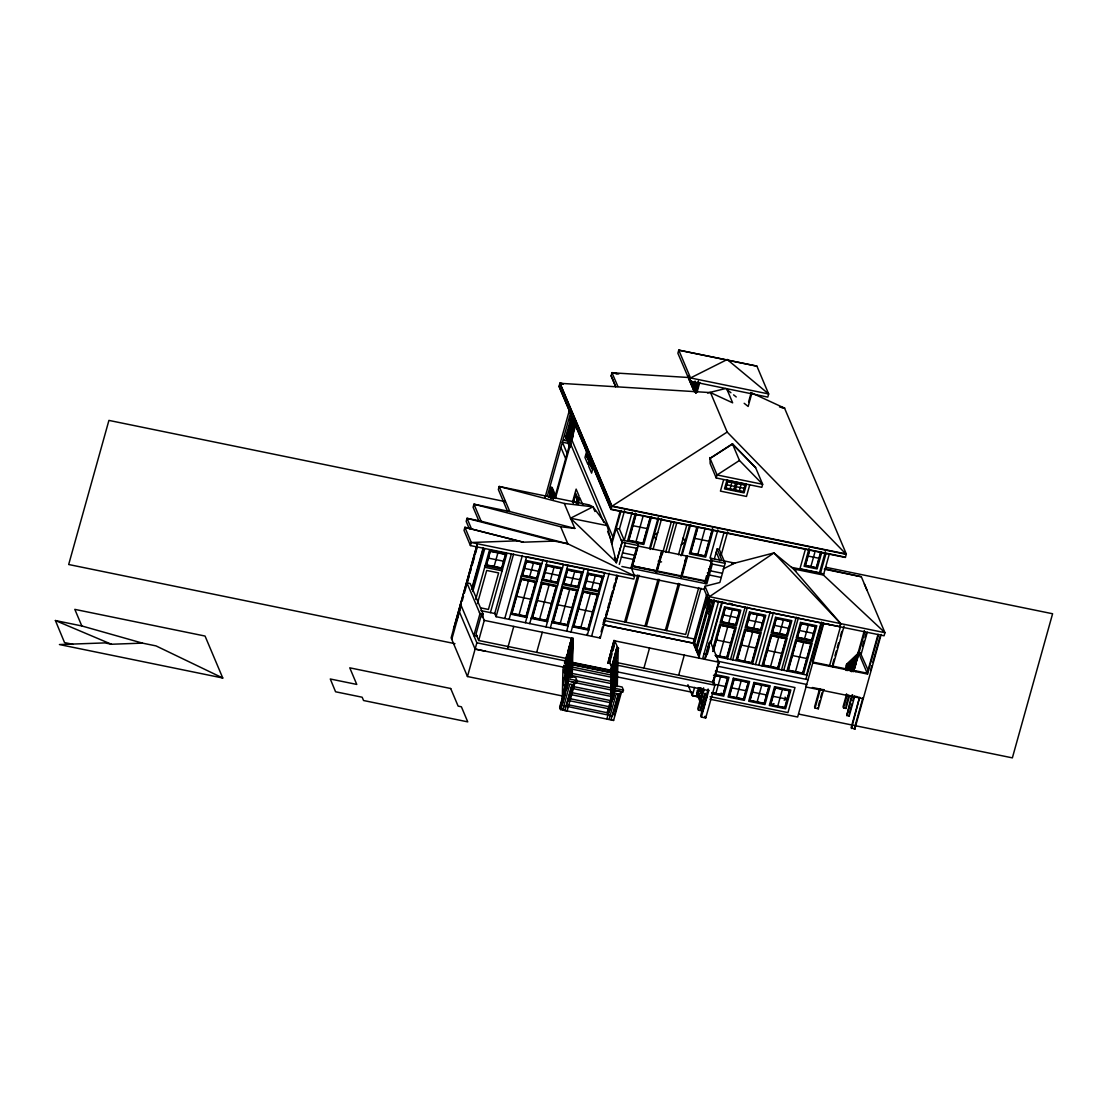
<?xml version="1.0" encoding="UTF-8"?>
<svg xmlns="http://www.w3.org/2000/svg" width="1108" height="1108" viewBox="0 0 1108 1108"><rect width="100%" height="100%" fill="white"/><g stroke="black" fill="none" stroke-linecap="round" stroke-linejoin="round"><path stroke-width="1.5" d="M562.255 701.115L562.933 669.426L564.069 665.368L567.393 666.06M565.703 685.741L566.41 657.459L567.85 657.598M565.828 687.182L566.59 656.836L567.67 657.058M567.587 682.126L567.836 672.14M570.094 675.949L571.105 641.158M570.537 677.681L571.506 639.205L573.141 639.538L572.199 676.919M571.714 676.753L571.797 673.304M572.282 654.329L573.099 638.333L571.603 638.028L565.662 661.171L571.7 638.25L484.279 620.383L481.592 614.026L479.958 613.694L466.939 582.891L476.897 547.214M610.605 702.209L611.491 667.279L612.973 667.584M610.73 703.746L611.658 666.656L613.292 666.988L612.779 686.946M615.162 685.769L616.45 651.033M615.646 686.198L616.588 649.025L618.209 649.357L617.267 686.531M616.782 686.572L617.211 669.329M847.454 665.479L846.36 665.257L847.301 663.581L859.115 652.363L858.298 652.183L867.55 674.066L812.76 662.847M851.941 660.437L846.36 665.257L847.191 664.468M826.845 624.053L839.864 626.726L840.723 623.624L793.453 568.916L823.438 575.066L884.946 632.682L884.073 635.784L708.538 599.844L706.544 595.328M470.429 545.565L471.288 542.505L464.889 527.325L523.295 542.2L554.305 541.078L567.864 543.848L634.635 575.966L633.776 579.041L470.429 545.565L464.03 530.386L464.889 527.325L523.295 542.2M453.477 629.302L477.036 544.914M477.077 544.914L451.136 637.848L467.451 676.517L563.681 696.24M456.676 620.785L458.047 615.854M458.961 612.572L461.26 604.359M462.174 601.076L463.546 596.146M464.474 592.863L469.058 576.437M469.972 573.141L471.343 568.21M472.271 564.928L474.556 556.715M475.471 553.432L476.856 548.502M451.773 639.371L461.177 605.674M471.662 588.957L483.171 547.74M471.966 589.65L483.448 548.405M472.756 591.575L484.736 548.695M475.734 599.414L489.514 550.053L506.882 553.612L490.401 612.613M477.409 603.68L486.689 570.454L498.628 572.905L488.42 609.455L480.955 607.918M479.473 612.53L479.972 613.694L473.836 635.632L477.105 636.297L476.606 635.133M494.113 566.451L497.908 552.878M482.34 617.488L483.226 614.358L470.194 583.556L466.939 582.891M467.451 676.517L476.869 642.792L460.54 604.151M566.105 658.401L478.67 640.479L484.279 620.383M617.682 575.675L600.273 638.042L496.093 616.699L494.75 613.513L511.314 554.152M496.093 616.699L513.586 554.042M504.777 618.486L522.367 555.482M509.112 619.372L526.605 556.728L547.227 560.939L529.735 623.596M545.053 497.52L569.457 410.057M547.241 496.481L571.091 411.026M555.731 495.941L552.172 487.534L550.953 487.285L554.776 498.074M569.872 447.66L565.246 436.067L566.534 436.33L570.094 444.737M575.523 427.425L571.077 415.181M549 497.243L551.244 488.836M572.185 416.899L571.368 416.733L565.828 436.566L567.615 439.516M549.402 497.326L551.645 488.919M551.881 488.573L552.172 487.534M566.687 437.715L571.783 416.816M549.845 496.509L551.632 489.75L552.504 490.068M566.285 437.632L572.171 417.73L566.216 437.494M507.63 648.346L513.752 626.422M550.191 496.453L552.033 489.833M550.177 497.284L552.103 489.985M572.144 418.561L566.673 438.546L571.825 417.785M550.233 497.437L552.019 490.678L552.837 490.844M550.648 497.52L552.421 490.761M572.088 420.292L566.604 438.408M550.621 498.351L552.407 491.592L553.28 491.897M572.947 419.558L567.061 439.474L572.531 419.475L573.404 419.794L572.531 419.475M551.036 498.434L552.823 491.675M551.479 497.617L552.864 492.658M519.015 614.774L528.488 580.827M529.652 576.659L533.447 563.072M551.826 497.547L553.211 492.589M573.335 420.486L567.448 440.388L572.988 420.541M551.798 498.392L553.266 492.741M573.722 421.4L567.836 441.303L573.39 420.625L572.517 420.32M551.867 498.531L553.183 493.42M567.836 441.303L572.905 421.234M552.269 498.614L553.598 493.503M552.712 497.797L553.169 494.265M553.114 497.88L553.986 494.431M573.764 422.383L568.224 442.217L574.11 422.314M553.1 498.711L554.028 495.401M573.681 423.062L574.498 423.228L568.612 443.145L574.152 423.298M553.446 498.655L554.374 495.345M553.501 498.794L554.429 495.484L553.557 495.179M574.069 423.99L569 444.059L574.553 423.381L573.736 423.214M574.886 424.156L568.93 443.906M575.274 425.07L569.387 444.973L574.927 425.126M554.789 497.589L575.454 423.575M570.177 445.97L575.315 426.054M555.482 498.046L570.592 443.892M571.95 440.056L573.335 435.084M525.4 622.696L542.892 560.066M539.638 618.998L549.111 585.052M550.274 580.883L554.055 567.296M572.462 502.298L576.146 489.113L579.082 496.065L576.783 504.306M586.797 450.914L584.969 457.479L587.905 464.432L590.204 456.233M573.141 502.797L575.758 493.406L577.725 498.032L576.409 502.741M587.642 450.804L586.34 455.513L588.293 460.139L589.165 457.008M573.335 503.032L575.661 494.473L577.379 498.531L576.063 503.226M587.642 451.815L586.548 455.194L588.348 459.474M536.674 652.377L542.297 632.266M577.974 504.403L579.816 497.797L582.753 504.749M590.481 459.612L588.639 466.177L591.589 473.13L593.417 466.565M591.326 459.501L590.01 464.197L591.977 468.836L593.279 464.141M591.312 460.499L590.356 463.712L592.06 467.77M546.022 626.92L563.515 564.277L548.862 561.271M592.946 464.363L592.101 467.41L590.467 463.546M550.357 627.821L567.85 565.163M560.26 623.222L569.734 589.276M570.897 585.107L574.678 571.52M566.645 631.158L584.138 568.501M570.98 632.045L588.473 569.387M564.997 660.728L564.581 663.207L564.969 660.839L476.869 642.792M567.199 660.797L565.482 659.966L566.797 655.257M568.113 650.562L570.301 642.723M571.271 641.075L571.673 639.635M567.476 658.651L571.036 643.859M570.994 645.396L566.977 660.271L571.077 645.59M572.227 641.463L573.099 638.333M564.512 693.289L563.515 690.949L564.651 686.905L563.653 684.55L564.914 674.107L563.93 671.767L565.052 667.722L564.069 665.368M571.202 645.798L567.393 661.822M566.936 661.905L571.077 647.141M571.368 647.017L567.351 663.443M566.894 663.526L571.036 648.762M567.31 665.063L571.326 648.637M571.285 650.271L567.268 666.697M566.811 666.781L571.368 650.465M571.243 651.892L566.77 668.401L570.952 655.465M750.601 392.454L784.533 408.118L846.332 554.014L845.362 557.462L610.937 509.431L611.907 505.982L559.956 383.105L563.307 383.797M566.77 668.401L571.368 652.003M567.199 669.952L571.202 653.512M567.158 671.573L571.16 655.147M571.368 655.451L567.116 673.207M566.645 673.276L571.257 656.892M571.326 657.086L567.074 674.827M566.604 674.911L571.077 658.401M567.033 676.448L571.119 660.216M571.132 661.767L566.52 678.165L571.257 660.326M570.994 665.091L566.479 679.786L571.216 661.961M580.869 627.447L590.356 593.5M591.52 589.331L595.301 575.745M566.479 679.786L571.091 663.387M566.437 681.42L570.911 664.897M571.423 666.642L559.609 707.292L561.077 709.009L560.26 708.843L567.116 682.32M566.908 684.772L571.091 666.836M559.942 708.067L567.725 679.772M568.639 676.503L571.382 668.263L569.055 676.503M567.725 680.894L568.307 678.816L567.005 675.714L575.689 677.5L576.991 680.589L576.409 682.68L567.725 680.894L566.423 677.805M568.972 676.309L571.049 668.47M569.47 676.503L570.8 669.786L571.423 670.091M561.202 706.627L567.933 682.486M569.595 676.614L570.966 671.711M606.893 718.746L615.12 690.256L621.63 691.586L613.569 720.463L560.593 709.605L568.653 680.741M561.978 705.782L565.565 692.916M566.465 689.702L567.808 684.869M570.426 676.6L570.717 673.041M564.235 706.073L562.864 709.729M611.408 542.505L620.245 510.871M572.116 684.758L564.928 710.505L562.767 710.062L569.831 684.024L571.991 684.467L566.063 706.447M611.796 544.042L621.186 510.4M570.135 696.184L571.451 691.489M572.324 688.359L573.639 683.664M567.905 706.128L568.238 706.904M569.138 701.738L573.958 684.425L573.141 684.259M624.344 540.579L619.441 529.001L624.524 510.774M591.603 636.269L609.192 573.265M616.27 562.075L621.768 543.28M616.256 563.044L622.059 542.241L615.688 527.173M624.261 540.469L632.114 512.339M619.317 564.401L625.314 542.906M603.264 622.987L604.663 617.987M601.09 631.879L602.447 627.003M603.361 623.762L604.816 618.361M605.619 615.646L606.976 610.771M607.89 607.53L609.248 602.655M609.926 600.051L612.419 591.284M613.32 588.043L614.691 583.168M615.508 580.066L616.907 575.066M617.364 576.008L605.619 618.056L685.672 634.455L698.76 587.559M627.516 541.133L635.341 513.101M635.937 514.07L628.555 540.524L643.208 543.529L650.59 517.062M636.158 514.32L628.901 540.316L643 543.211L650.258 517.214M635.95 541.757L643.305 515.442M630.84 568.321L636.38 548.488M632.017 566.299L637.308 547.615M632.225 566.507L637.349 547.684M637.363 543.252L638.346 545.579L631.768 568.169M612.031 653.914L609.386 663.401L608.029 663.124L613.984 640.479L615.549 641.283L613.984 640.479M608.029 663.124L614.206 641.006M688.207 377.288L688.58 375.931M612.087 668.041L609.192 661.518L615.023 641.186M612.918 650.77L614.234 646.019M651.629 516.439L643.803 544.471L621.076 539.915M616.948 647.391L610.868 670.52L616.948 647.391L618.527 648.208L617.668 651.282M617.488 647.501L611.948 667.902M624.621 621.948L637.709 575.038M617.627 647.529L612.115 668.484L616.671 652.169M616.727 655.451L612.004 673.276L616.602 656.878M625.978 622.225L639.067 575.329M616.436 658.387L611.962 674.897L616.685 657.072M612.502 675.007L616.394 660.008L612.378 676.448M612.419 678.262L616.436 661.836M612.378 679.896L616.56 661.947M695.09 381.055L693.774 385.764L692.057 381.706M611.838 679.786L616.436 663.387M693.677 386.831L694.993 382.135M611.755 683.027L616.519 663.581M695.339 381.637L694.024 386.346L695.741 390.39L698.359 381M616.436 666.836L612.336 681.517L570.592 673.138M649.634 548.225L658.166 517.685M611.713 684.661L616.768 666.628M611.547 687.722L616.394 668.456M694.951 388.105L696.406 382.883L697.223 384.822M650.161 549.457L658.789 518.516M611.63 687.916L616.685 669.883M611.588 689.536L615.605 674.661M611.464 690.976L615.563 676.282M611.547 691.17L615.688 676.406M611.422 692.597L615.522 677.916M611.505 692.791L615.646 678.027M695.644 391.47L698.262 382.066M611.464 694.411L615.48 679.536M611.962 692.708L615.605 679.647M611.422 696.046L615.439 681.157M698.843 382.911L696.073 392.814L691.087 381.014M611.297 697.472L615.646 681.475M615.48 682.985L607.267 712.555L608.25 714.868M607.35 712.749L608.403 708.455M611.256 699.106L615.356 684.412M653.014 549.499L661.642 518.599M615.494 684.536L607.586 713.33L608.735 714.258L607.918 714.092L613.583 691.849L614.4 692.015L608.403 713.497M697.029 392.315L699.785 382.426M611.755 699.286L614.774 688.331L613.472 685.243L622.156 687.015L623.458 690.104L622.876 692.195L614.192 690.423L612.89 687.334M613.001 695.824L614.372 690.935M609.649 710.962L611.034 706.004M612.89 699.397L614.261 694.439M611.007 719.674L618.458 693.982L616.283 693.539L609.109 719.286M618.458 693.982L612.53 715.976L563.764 705.713M614.594 714.868L620.106 693.179M632.266 565.883L656.268 570.8L661.781 550.884L637.779 545.967M662.085 550.731L656.199 573.21L662.085 550.731L662.487 551.313M686.614 556.036L662.764 551.091L657.252 571.008L681.074 575.883L686.586 555.967M662.168 554.72L671.42 521.563M644.967 626.117L658.055 579.207M665.686 552.366L674.218 521.813M646.324 626.394L659.412 579.498M668.526 552.518L676.863 522.63M643.928 668.11L649.537 648.014M678.511 554.734L686.711 525.372M681.088 555.787L689.716 524.86M682.196 554.886L690.713 524.361M665.312 630.286L678.401 583.39M684.883 561.728L685.658 558.944M687.057 555.842L681.005 578.293M666.67 630.563L679.758 583.667M724.286 566.493L711.267 563.834L711.53 560.967L706.073 581.008L682.057 576.091L687.569 556.161L711.599 561.16M696.752 527.436L689.384 553.82L705.658 557.144L713.026 530.76M697.805 526.743L690.423 553.197L705.062 556.202L712.458 529.735M698.012 526.992L690.755 552.989L704.868 555.884L712.582 528.267M755.31 466.911L762.65 484.293L761.819 487.312L716.225 477.977L717.07 474.958L709.716 457.576M697.818 554.443L705.159 528.128M723.621 479.75L720.449 491.121L746.487 496.453L749.673 485.082M748.606 401.885L750.919 393.603M751.875 393.105L748.149 406.456L744.174 403.298M687.237 637.529L701.004 588.237M717.859 529.901L710.006 558.044L722.014 560.593L717.111 549.014L719.286 549.457L725.172 563.363L719.868 582.476L705.007 586.284L704.12 589.414L708.538 599.844L829.393 624.635M730.034 488.905L731.848 482.382M678.65 675.229L684.273 655.119M710.283 561.507L711.156 558.377L712.139 560.69L705.727 583.667L704.743 581.354L632.626 566.576M704.91 581.742L706.558 575.814M712.347 564.055L706.821 583.888L621.893 566.493M714.341 558.931L717.111 549.014M699.536 658.318L693.137 643.152L706.641 594.733M719.286 549.457L723.912 532.893M693.622 644.33L707.319 595.245M707.666 594.747L706.35 599.456L708.552 604.663L709.868 599.968M707.61 601.99L708.746 597.918M721.156 555.08L727.624 531.895M739.327 490.802L741.141 484.293M696.073 650.133L707.874 607.821M708.455 605.744L710.2 599.47M710.422 599.65L708.801 605.245L711.004 610.466L714.064 599.497M709.979 607.586L711.862 600.799L712.929 603.32M698.525 655.922L710.325 613.624L705.422 602.032M713.967 600.564L710.907 611.533L706.004 599.94M699.01 657.086L714.785 600.55M694.619 687.362L692.306 695.644L696.503 696.503L697.32 693.636L696.503 696.489M718.649 601.284L702.777 658.166L705.27 658.678L710.131 641.255L718.995 662.238L713.386 682.348L617.959 662.792M705.325 656.601L709.203 642.682M705.159 658.194L709.48 642.737M709.494 646.421L707.195 654.648L703.94 653.983M710.408 643.125L721.904 601.949M700.298 702.153L696.641 693.497L697.444 690.63L701.309 698.012M710.962 643.236L722.444 602.059M712.832 648.831L719.743 624.095L736.252 627.488L727.513 658.817M712.956 651.504L720.339 625.051L735.227 628.097L726.917 657.861L715.339 655.493M713.275 651.352L720.532 625.369L734.881 628.305L726.723 657.543L715.242 655.202M703.594 687.874L697.805 708.635L698.456 710.173L702.791 711.073L705.02 703.081M698.456 710.173L704.245 689.411M705.921 699.882L707.25 695.09M701.378 717.098L708.774 690.589L708.123 689.038L700.727 715.546L701.364 717.07L705.713 717.984L714.868 685.201L712.929 680.589L714.868 685.201L618.527 665.451M728.607 623.153L732.402 609.58M719.549 656.074L727.707 626.837M713.095 682.237L718.704 662.141M715.879 693.414L720.546 676.711M730.532 659.426L745.241 606.713M711.655 692.555L722.942 694.868L727.596 678.151L713.497 675.271M732.707 659.883L747.415 607.156M735.961 660.548L744.701 629.206L761.224 632.599L752.47 663.927M753.565 628.264L757.36 614.691M744.507 661.185L752.664 631.948M736.501 697.638L741.169 680.935M755.49 664.551L770.212 611.81M758.745 665.216L773.467 612.475M761.999 665.88L770.753 634.552L787.262 637.931L778.522 669.26M757.124 701.876L761.792 685.159M779.616 633.61L783.411 620.023M770.559 666.531L778.716 637.28M805.364 549.36L799.962 568.736L819.491 572.739L825.349 551.756M809.02 548.599L804.089 566.271L817.108 568.944L821.596 552.878M809.616 549.554L805.114 565.662L816.513 567.989L821.014 551.895M809.837 549.79L805.461 565.454L816.319 567.67L820.682 552.006M770.683 704.646L775.351 687.943L789.464 690.824L784.796 707.541L770.683 704.646L774.007 703.622M781.542 669.883L796.264 617.128M810.89 566.562L814.823 552.463M783.716 670.326L798.439 617.572M786.971 670.991L795.71 639.662L812.233 643.042L803.48 674.384M777.747 706.101L782.414 689.384M820.488 573.265L825.959 553.681M804.574 638.72L808.369 625.147M795.516 671.642L803.674 642.405M823.438 575.066L829.324 553.972M806.499 674.994L821.236 622.225M805.876 679.287L821.776 622.336M812.856 660.326L823.396 622.544M823.77 623.416L797.649 717.015L709.979 699.231M819.629 688.788L814.574 706.932L815.059 708.095L818.313 708.76L823.673 689.536M815.059 708.095L820.419 688.871M839.864 626.726L840.723 623.624L773.966 552.92L731.654 563.917M817.815 707.652L818.3 708.815M818.396 705.574L819.74 700.741M820.64 697.514L821.998 692.68M829.435 666.157L840.376 626.976M832.662 664.038L834.033 659.135M834.947 655.867L836.305 650.978M837.219 647.709L838.59 642.806M840.418 636.283L841.775 631.38M832.704 666.836L844.088 626.006M845.75 668.179L846.637 664.994M845.667 669.467L847.011 664.634L857.647 654.537M846.152 670.52L847.952 664.066L847.218 669.218M846.747 669.689L848.091 664.855L847.011 664.634M846.858 670.132L848.576 663.484L847.398 670.243M847.315 670.049L849.199 662.889L848.465 668.041M847.648 670.562L849.822 662.293L850.445 662.598M848.105 670.479L850.432 661.711M848.811 669.19L851.055 661.116M848.811 670.077L851.138 661.31M848.977 670.215L851.678 660.52M849.06 670.409L851.761 660.714M849.601 669.62L852.301 659.939M849.601 670.52L852.384 660.133M850.224 669.024L852.925 659.343M850.141 669.731L853.008 659.537M850.39 670.049L853.548 658.748M850.473 670.243L853.631 658.941M850.612 671.296L854.683 658.291L851.609 669.786M851.47 668.747L853.714 660.673M851.276 670.631L855.334 657.681L852.274 669.135M851.429 671.697L855.958 657.086L852.883 668.581M852.052 671.116L856.027 656.393M852.523 671.033L856.65 655.798M852.772 671.351L857.273 655.202M846.65 693.94L843.063 706.779L843.562 707.929L846 708.441L849.573 695.616M852.855 671.545L864.351 630.521M853.395 670.755L857.897 654.62L853.395 671.656M854.462 668.553L855.819 663.706M856.719 660.479L858.063 655.645M843.562 707.929L847.135 695.118M854.545 668.747L855.888 663.9M856.719 661.379L858.146 655.839M864.836 631.671L858.825 653.415L861.235 653.845L867.287 632.183M845.958 705.671L848.645 696.046M862.606 646.019L864.005 641.02M864.933 637.682L866.331 632.682M851.706 695.284L846.775 715.533L849.213 716.045L854.573 696.821M846.775 715.533L852.578 694.716M849.227 713.4L851.9 703.788M852.8 700.588L854.143 695.782M851.484 728.538L859.628 697.181L851.124 727.665L854.739 729.202L881.192 634.441M878.062 634.205L867.19 673.193L812.399 661.975M867.55 674.066L878.436 635.078M854.864 726.585L862.883 697.846L863.257 698.719L806.028 687.002L805.655 686.129M870.528 670.479L871.871 665.659M872.772 662.446L879.946 636.712M712.624 682.196L719.134 662.265L614.067 640.701L608.486 660.853L609.843 661.13M851.636 661.49L858.728 654.759M657.736 532.56L654.039 535.538L655.77 539.61M681.281 544.845L684.979 541.867L683.248 537.768M710.09 458.449L732.526 444.059L755.614 467.645L732.43 443.823L710.034 458.31L710.145 463.573L716.225 477.977M739.465 460.471L717.07 474.958L762.65 484.293L739.465 460.471L732.43 443.823M611.81 506.301L727.167 432.065L846.249 554.332L611.81 506.301L559.9 383.299L710.519 392.606L732.637 402.827L726.765 388.908M570.523 518.225L592.96 506.827L607.156 525.621L616.422 562.421L570.523 518.225L607.156 525.621M723.053 569.013L734.756 563.113L723.109 560.717M784.159 700.187L787.137 699.19L785.004 697.154M707.555 392.98L725.629 388.52M516.785 540.856L471.288 542.505L634.635 575.966L631.976 569.678M222.763 678.013L59.43 644.551L104.914 642.903L111.423 644.247L142.433 643.125L156.006 645.895L222.763 678.013L205.049 636.047L74.818 609.372L81.812 625.951L142.433 643.125M617.904 386.512L611.976 372.773L688.733 377.509M507.589 511.453L498.351 489.542L499.196 486.481L564.291 503.461L592.96 506.827L594.941 511.508M478.975 521.176L473.102 507.242L473.961 504.182L560.648 526.743L574.817 528.405L564.291 503.461M725.518 602.724L708.538 599.844L709.411 596.713L705.007 586.284M728.912 603.306L732.319 603.874M701.558 697.528L692.32 695.644L687.916 684.702M756.903 366.139L678.761 350.128L690.519 377.953L689.647 381.083L767.789 397.093L768.661 393.963L756.903 366.139L678.761 350.128L677.888 353.272L694.314 391.733L688.691 378.451M618.79 373.992L612.018 372.593L611.104 375.903L615.674 386.734M779.506 406.913L784.589 407.952M611.976 372.773L617.045 373.811M781.154 407.425L784.533 408.118M563.252 383.991L559.9 383.299L559.028 386.429L610.937 509.431M570.786 416.22L572.24 417.037L571.368 416.733M571.216 419.309L569.997 419.059L569.706 420.098L570.925 420.348M573.293 422.148L574.581 422.55M574.456 424.904L575.675 425.153M574.512 425.043L575.745 425.292M574.844 425.818L575.661 425.984L574.9 425.971M565.135 436.455L566.423 436.718M568.459 443.449L562.379 442.203L567.116 453.407M726.806 484.792L734.812 486.44M736.155 486.717L744.16 488.351M552.089 490.816L552.892 490.983M551.091 491.426L549.873 491.163L549.582 492.215L550.801 492.464M552.393 492.423L553.612 492.672M552.449 492.561L553.668 492.825M552.781 493.337L554 493.586L552.116 489.154M611.907 505.982L846.332 554.014M554.762 496.259L554.346 496.176M845.459 557.144L611.034 509.112L559.083 386.235M808.092 556.05L818.937 558.28M632.973 525.691L647.086 528.585M694.564 538.322L708.954 541.258M505.373 501.633L108.916 420.403L68.682 564.512L454.973 643.665M825.571 567.241L1052.6 613.749L1012.366 757.872L798.896 714.134M824.297 569.166L861.332 576.756L884.946 632.682L709.411 596.713L773.966 552.92L795.89 570.925M616.187 528.322L619.441 529.001M791.514 567.324L823.743 573.93M574.817 528.405L509.777 511.522L473.961 504.182L481.135 521.203L567.864 543.848L560.648 526.743M622.059 542.241L638.346 545.579M712.139 560.69L725.172 563.363M624.441 546.036L637.308 548.322M481.135 521.203L467.022 518.309L466.177 521.383L469.293 528.765M622.544 552.823L634.482 555.274M710.463 570.842L722.402 573.279M658.207 561.23L661.545 561.908M621.38 557.005L633.319 559.443M709.286 575.01L721.225 577.462M632.239 565.814L656.268 570.8M633.097 574.858L704.12 589.414M564.955 564.568L604.76 572.725L587.254 635.383L586.769 634.219M525.594 560.357L541.867 563.695M546.216 564.595L562.49 567.919M566.839 568.819L583.113 572.144M587.462 573.044L603.735 576.368M488.42 558.113L503.614 561.216M524.486 568.418L538.599 571.312M545.108 572.642L559.221 575.537M565.731 576.866L579.844 579.761M586.354 581.091L600.467 583.985M485.138 565.717L502.506 569.277M723.455 614.926L737.554 617.807M748.412 620.037L762.526 622.931M774.464 625.369L788.564 628.264M799.422 630.48L813.535 633.374M484.708 567.282L502.062 570.842M521.217 576.035L537.505 579.359M541.84 580.26L558.127 583.584M562.462 584.484L578.736 587.808M583.085 588.708L599.359 592.032M520.635 578.113L536.923 581.451M541.258 582.337L557.546 585.675M561.881 586.561L578.154 589.899M582.503 590.786L598.777 594.123M860.196 652.584L868.34 670.645M516.688 596.353L530.801 599.248M537.311 600.578L551.424 603.472M557.933 604.802L572.047 607.696M578.556 609.026L592.669 611.921M846.484 664.371L848.271 664.689M716.447 639.981L730.795 642.931M741.418 645.105L755.767 648.041M767.456 650.438L781.805 653.374M792.428 655.548L806.776 658.484M604.275 620.535L694.301 638.984M693.137 643.152L602.89 624.663L693.691 643.222L699.453 656.878M510.733 613.61L527.006 616.934M531.341 617.835L547.629 621.159M551.964 622.059L568.252 625.383M572.587 626.283L588.874 629.607M510.58 614.151L526.854 617.488M531.203 618.375L547.477 621.713M551.826 622.599L568.099 625.937M572.448 626.823L588.722 630.147M715.948 656.448L807.04 675.104M480.941 610.674L494.75 613.513M717.001 661.074L808.051 679.73M717.569 666.185L806.735 684.453M812.399 687.514L824.214 689.924M854.947 696.226L858.063 696.863M571.825 638.554L573.321 638.873M617.17 647.931L618.527 648.208M571.631 639.815L572.711 640.036M715.394 671.24L794.976 687.542L787.968 712.61L710.09 696.655M715.948 674.661L728.981 677.334L723.732 696.129L712.333 693.802M714.923 675.284L727.942 677.944L723.136 695.187L711.738 692.846M607.807 662.598L609.165 662.875M712.569 683.913L725.269 686.503M731.779 687.846L745.892 690.741M752.401 692.071L766.514 694.965M773.024 696.295L787.137 699.19M565.482 659.966L567.434 660.188M571.686 662.224L611.935 670.465M617.378 671.864L708.774 690.589M571.839 662.598L612.101 670.839M703.026 689.536L703.843 689.702M572.808 664.537L611.381 672.445M572.975 664.925L611.547 672.833M572.393 667.085L612.364 675.271M615.923 676.642L692.154 692.265M696.641 693.497L697.458 693.663M459.432 611.962L475.11 649.066L563.557 667.182M702.237 695.45L698.248 687.749L701.599 693.94M571.714 669.08L611.685 677.279M563.93 671.767L567.254 672.445M571.576 675.478L611.547 683.664M613.056 687.722L614.137 687.943M568.307 678.816L576.991 680.589M614.774 688.331L623.458 690.104M563.792 678.165L567.116 678.844M575.454 680.547L610.425 687.708M574.775 682.556L611.408 690.062M613.915 692.611L614.732 692.777M619.607 693.788L620.425 693.954M618.583 694.273L616.283 693.539M563.653 684.55L566.977 685.229M573.639 686.6L610.286 694.107M572.975 688.608L611.27 696.447M571.839 692.652L611.81 700.838M571.174 694.661L611.131 702.846M570.038 698.705L610.009 706.89M569.526 700.741L609.345 708.898M568.39 704.785L608.223 712.943M562.933 709.743L567.102 710.948L575.163 682.071L576.409 682.68M72.851 644.288L64.541 642.585L55.4 620.535L81.812 625.951M479.972 613.694L483.226 614.358L481.592 614.026L475.983 634.136L478.67 640.479M475.11 649.066L485.415 651.213M825.308 568.93L861.332 576.756M554.305 541.078L467.022 518.309L471.399 528.654M55.4 620.535L111.423 644.247M592.96 506.827L589.29 504.929L499.196 486.481L509.777 511.522M726.945 389.573L730.92 392.744M733.579 394.85L736.224 396.955M721.1 693.109L722.942 694.868M705.007 716.419L705.671 717.97L705.062 716.433M460.54 604.123L461.191 605.647M855.445 670.797L855.819 671.67M852.883 670.271L853.257 671.143M848.7 694.951L849.074 695.81M846.138 694.425L846.512 695.284M854.42 728.178L854.794 729.05M845.515 707.278L846 708.441M848.783 715.006L849.213 716.045M854.379 728.33L854.739 729.202M710.519 392.606L727.167 432.065M692.168 381.54L693.802 385.404M694.134 386.18L695.769 390.044M690.326 380.058L695.935 393.326M716.239 552.144L719.909 560.828M708.552 568.681L709.051 569.844M707.389 572.864L707.887 574.027M706.461 599.289L708.58 604.303M708.912 605.079L711.031 610.106M611.145 375.737L615.716 386.554M701.073 687.929L702.915 692.265M700.325 687.888L702.237 692.417M697.444 690.63L701.101 699.286M698.068 695.104L701.115 702.32M574.193 421.622L574.512 422.397M586.783 454.848L588.417 458.712M586.672 455.014L588.39 459.072M571.271 438.56L613.416 538.253M570.108 442.743L603.832 522.533M607.613 531.466L612.239 542.421M565.246 436.067L569.983 447.272M614.372 557.546L616.422 562.421M560.925 447.424L565.662 458.629M575.634 494.833L577.268 498.697M550.953 487.285L555.69 498.489M614.885 641.158L617.765 647.681M616.588 655.327L611.962 671.448M599.705 636.684L600.287 638.042M610.674 663.844L612.433 668.013M613.236 719.688L613.569 720.463M573.155 682.016L570.98 681.572M560.26 708.843L560.593 709.605M454.806 624.552L455.291 625.715M864.365 583.958L866.788 589.747M490.11 551.008L486.177 565.108L501.91 568.321L505.844 554.235L490.11 551.008M490.304 551.327L486.523 564.9L501.716 568.016L505.497 554.429L490.304 551.327M521.231 579.069L511.619 613.541L526.258 616.533L535.884 582.06L521.231 579.069M526.189 561.313L522.256 575.412L536.909 578.418L540.842 564.318L526.189 561.313M521.439 579.373L511.951 613.333L526.065 616.214L535.538 582.268L521.439 579.373M526.383 561.631L522.602 575.204L536.701 578.099L540.496 564.512L526.383 561.631M564.166 439.945L565.343 440.61L564.166 439.945M541.854 583.293L532.228 617.765L546.881 620.757L556.507 586.284L541.854 583.293M546.812 565.537L542.878 579.636L557.532 582.642L561.465 568.543L546.812 565.537M542.047 583.611L532.574 617.558L546.687 620.438L556.161 586.492L542.047 583.611M547.006 565.856L543.211 579.429L557.324 582.323L561.119 568.75L547.006 565.856M562.476 587.517L552.85 621.99L567.504 624.981L577.13 590.509L562.476 587.517M567.434 569.761L563.501 583.861L578.141 586.866L582.088 572.767L567.434 569.761M562.67 587.836L553.197 621.782L567.31 624.663L576.783 590.716L562.67 587.836M567.628 570.08L563.834 583.653L577.947 586.548L581.742 572.975L567.628 570.08M583.099 591.741L573.473 626.214L588.126 629.206L597.752 594.733L583.099 591.741M588.057 573.986L584.11 588.085L598.763 591.09L602.697 576.991L588.057 573.986M583.293 592.06L573.819 626.006L587.933 628.887L597.406 594.941L583.293 592.06M588.251 574.304L584.456 587.877L598.569 590.772L602.364 577.199L588.251 574.304M571.299 671.517L569.886 676.489L571.299 671.517M616.56 653.512L612.087 670.021L616.56 653.512M726.917 480.263L724.507 488.877L744.05 492.88L746.46 484.265L726.917 480.263M727.513 481.218L725.546 488.268L734.092 490.013L736.058 482.963L727.513 481.218M727.707 481.537L725.892 488.06L733.898 489.694L735.712 483.171L727.707 481.537M736.875 483.13L734.909 490.179L743.454 491.938L745.421 484.889L736.875 483.13M737.069 483.448L735.255 489.971L743.26 491.62L745.075 485.096L737.069 483.448M705.104 605.605L694.758 642.682L696.392 646.546L706.738 609.469L705.104 605.605M707.555 611.408L697.209 648.485L698.843 652.349L709.189 615.272L707.555 611.408M698.899 687.888L698.095 690.755L698.94 687.902M724.549 606.865L720.172 622.53L736.46 625.868L740.837 610.203L724.549 606.865M725.144 607.821L721.211 621.92L735.864 624.912L739.798 610.813L725.144 607.821M725.338 608.126L721.557 621.713L735.67 624.593L739.452 611.02L725.338 608.126M705.131 693.442L700.755 709.106L705.131 693.442M749.507 611.976L745.144 627.64L761.418 630.978L765.794 615.314L749.507 611.976M745.296 630.161L736.986 659.925L751.875 662.972L760.185 633.208L745.296 630.161M750.102 612.932L746.169 627.031L760.822 630.036L764.755 615.937L750.102 612.932M745.49 630.48L737.332 659.717L751.681 662.667L759.839 633.416L745.49 630.48M750.31 613.25L746.515 626.823L760.628 629.718L764.409 616.131L750.31 613.25M733.316 678.221L728.067 697.015L744.354 700.353L749.604 681.558L733.316 678.221M733.911 679.176L729.106 696.406L743.759 699.411L748.565 682.168L733.911 679.176M734.105 679.495L729.452 696.198L743.551 699.093L748.219 682.376L734.105 679.495M753.939 682.445L748.689 701.253L764.977 704.577L770.212 685.783L753.939 682.445M754.534 683.401L749.728 700.63L764.381 703.635L769.187 686.392L754.534 683.401M754.728 683.719L750.074 700.422L764.174 703.317L768.841 686.6L754.728 683.719M775.558 617.322L771.182 632.987L787.469 636.311L791.846 620.646L775.558 617.322M771.348 635.493L763.038 665.271L777.927 668.318L786.237 638.554L771.348 635.493M776.154 618.264L772.221 632.363L786.874 635.369L790.807 621.269L776.154 618.264M771.542 635.812L763.384 665.063L777.733 667.999L785.891 638.748L771.542 635.812M776.348 618.583L772.567 632.156L786.68 635.05L790.461 621.477L776.348 618.583M774.561 686.669L769.312 705.477L785.6 708.801L790.835 690.007L774.561 686.669M775.157 687.625L770.351 704.854L785.004 707.86L789.81 690.63L775.157 687.625M800.516 622.433L796.153 638.097L812.427 641.435L816.804 625.771L800.516 622.433M796.306 640.618L787.996 670.382L802.885 673.429L811.195 643.665L796.306 640.618M801.112 623.375L797.178 637.474L811.832 640.479L815.765 626.38L801.112 623.375M796.5 640.936L788.342 670.174L802.691 673.11L810.848 643.873L796.5 640.936M801.319 623.693L797.525 637.28L811.638 640.161L815.419 626.588L801.319 623.693M727.208 359.518L690.519 377.953L768.661 393.963L727.208 359.518M450.693 688.511L349.768 667.833L356.762 684.425L330.295 678.996L335.572 691.78L362.164 697.223L363.562 700.519L467.742 721.862L461.385 706.779L458.13 706.115L450.693 688.511"/></g></svg>
